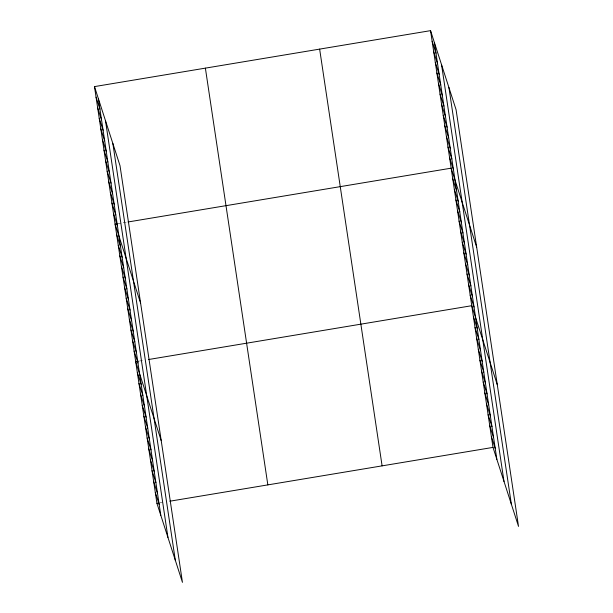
<?xml version="1.0" encoding="UTF-8"?>
<svg xmlns="http://www.w3.org/2000/svg" width="613" height="613" viewBox="0 0 613 613"><rect width="100%" height="100%" fill="white"/><g stroke="black" fill="none" stroke-linecap="round" stroke-linejoin="round"><path stroke-width="0.46" stroke-dasharray="3.06 2.3" d="M117.865 223.668L126.186 222.281M139.396 361.042L144.024 360.275M159.709 502.89L163.41 502.277"/><path stroke-width="0.92" d="M94.479 86.602L119.995 165.602L182.452 582.35L156.936 503.35L94.479 86.602L430.548 30.65L456.064 109.65L518.521 526.398L493.005 447.398L430.548 30.65M116.937 223.822L115.091 224.128L140.607 303.129M128.033 221.975L451.153 168.177L476.669 247.177M138.477 361.195L135.703 361.655L161.219 440.655M148.645 359.502L471.765 305.703L497.281 384.703M156.936 503.35L158.79 503.043M169.878 501.196L493.005 447.398M432.134 41.232L435.989 53.178M433.713 51.806L437.575 63.752M435.299 62.388L439.161 74.334M436.885 72.962L440.747 84.908M438.471 83.544L442.333 95.49M440.057 94.126L443.919 106.072M441.644 104.7L445.505 116.646M443.23 115.282L447.084 127.228M444.816 125.864L448.67 137.81M446.402 136.438L450.256 148.384M447.988 147.02L451.842 158.966M449.574 157.595L453.428 169.54M452.739 178.758L456.601 190.704M454.325 189.333L458.187 201.279M455.911 199.915L459.773 211.86M457.497 210.489L461.359 222.435M459.083 221.071L462.945 233.017M460.67 231.653L464.524 243.599M462.256 242.227L466.11 254.173M463.842 252.809L467.696 264.755M465.428 263.383L469.282 275.329M467.014 273.965L470.868 285.911M468.593 284.547L472.454 296.493M470.179 295.121L474.041 307.067M473.397 316.599L477.259 328.545M475.037 327.503L478.891 339.449M476.669 338.399L480.523 350.345M478.301 349.303L482.163 361.249M479.933 360.199L483.795 372.145M481.565 371.103L485.427 383.048M483.205 381.999L487.059 393.944M484.837 392.902L488.691 404.848M486.469 403.798L490.323 415.744M488.101 414.695L491.963 426.64M489.733 425.598L493.595 437.544M491.365 436.494L495.227 448.44M96.065 97.183L99.927 109.129M97.651 107.765L101.513 119.711M99.237 118.34L103.099 130.285M100.823 128.922L104.685 140.867M102.409 139.503L106.264 151.449M103.995 150.078L107.85 162.024M105.582 160.66L109.436 172.605M107.168 171.234L111.022 183.18M108.754 181.816L112.608 193.762M110.332 192.398L114.194 204.344M111.918 202.972L115.78 214.918M113.505 213.554L117.367 225.5M116.677 234.71L120.539 246.656M118.263 245.292L122.125 257.238M119.849 255.866L123.703 267.812M121.435 266.448L125.29 278.394M123.021 277.022L126.876 288.968M124.608 287.604L128.462 299.55M126.194 298.186L130.048 310.132M127.772 308.76L131.634 320.706M129.358 319.342L133.22 331.288M130.944 329.924L134.806 341.87M132.531 340.499L136.392 352.444M134.117 351.08L137.979 363.026M137.335 372.558L141.197 384.504M138.967 383.454L142.829 395.4M140.607 394.358L144.461 406.304M142.239 405.254L146.093 417.2M143.871 416.158L147.725 428.104M145.503 427.054L149.365 439M147.135 437.958L150.997 449.904M148.767 448.854L152.629 460.8M150.407 459.75L154.261 471.696M152.039 470.654L155.894 482.6M153.671 481.55L157.533 493.496M155.304 492.454L159.165 504.399M448.915 87.521L511.372 504.269M441.552 64.725L504.009 481.473M434.402 42.596L496.859 459.344M319.641 49.117L382.098 465.865M205.386 68.143L267.843 484.883M112.853 143.473L175.31 560.221M105.49 120.677L167.947 537.425M98.341 98.547L160.798 515.295"/></g></svg>
